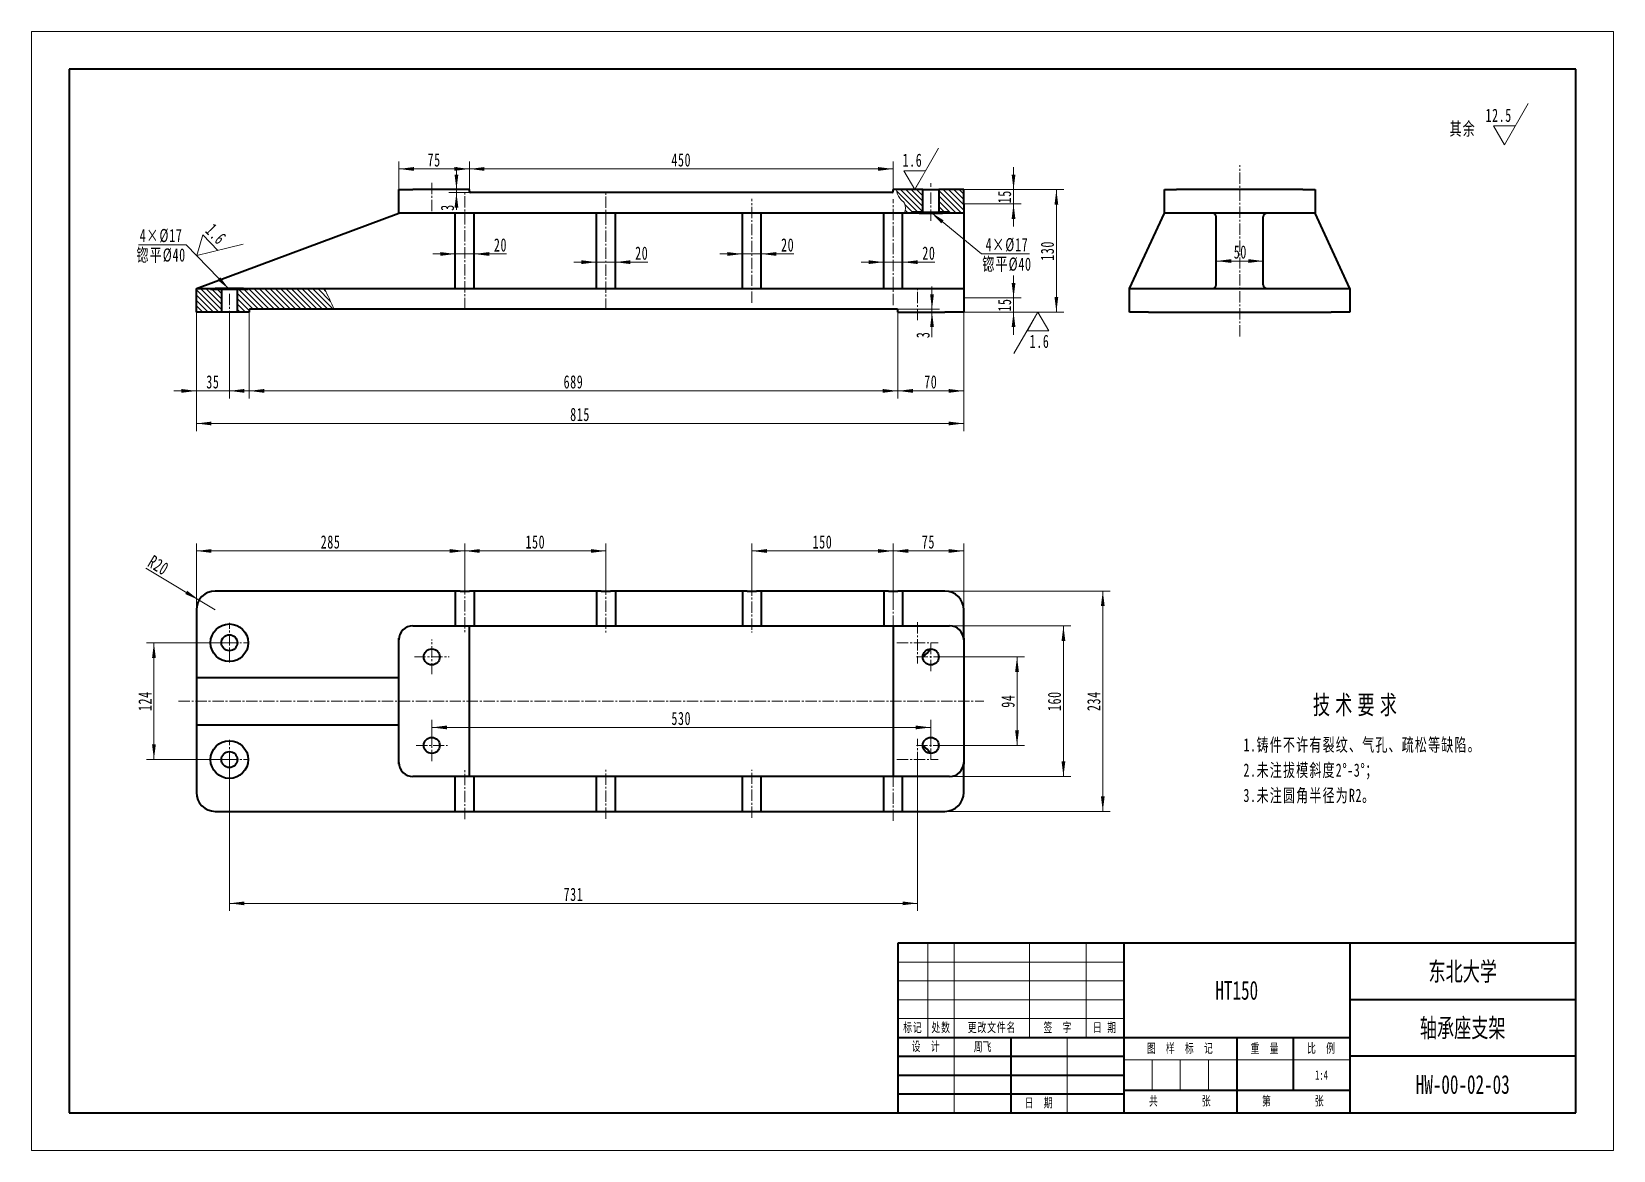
# Model space of a CAD drawing. Header units: millimetres. Extents: x -840 to 840, y -594 to 594.
import ezdxf
from ezdxf.enums import TextEntityAlignment as Align

# ---------------------------------------------------------------- set-up
doc = ezdxf.new("R2010")
doc.units = ezdxf.units.MM
doc.linetypes.add('点画线', pattern=[18, 12, -2, 2, -2])
doc.layers.get('0').update_dxf_attribs({"lineweight": 35})
for name, color, linetype, lineweight in [('中心线层', 1, '点画线', 18), ('剖面线层', 4, 'Continuous', 18), ('尺寸线层', 3, 'Continuous', 18), ('粗实线层', 7, 'Continuous', 35), ('细实线层', 7, 'Continuous', 18)]:
    doc.layers.add(name, color=color, linetype=linetype, lineweight=lineweight)
doc.styles.add('TitleStyle', font='', dxfattribs={"width": 0.667})
doc.styles.add('标准', font='', dxfattribs={"width": 0.667})
doc.styles.get('TitleStyle').set_extended_font_data('宋体')
doc.styles.get('标准').set_extended_font_data('宋体')
doc.dimstyles.new('标准', dxfattribs={"dimscale": 4, "dimtxt": 3.5, "dimasz": 4, "dimexe": 2, "dimexo": 0, "dimtad": 1, "dimdsep": 46, "dimtxsty": '标准', "dimblk": '_CAXARROW', "dimcen": 0, "dimdle": 6, "dimazin": 2, "dimtfac": 0.707107, "dimtdec": 3, "dimtmove": 2, "dimatfit": 3, "dimfxl": 1, "dimfrac": 2, "dimtolj": 1, "dimarcsym": 1})
pattern_1 = [(135, (0, 0), (-2.828427, -2.828427), [])]

# ---------------------------------------------------------------- blocks, each defined once
blk = doc.blocks.new('*X2')
at = {"layer": '粗实线层'}
for p, q in [((-200, 138.5), (-200, -138.5)), ((200, 138.5), (-200, 138.5)), ((200, -138.5), (200, 138.5)), ((-200, -138.5), (200, -138.5))]:
    blk.add_line(p, q, dxfattribs=at)
at = {"layer": '细实线层'}
for p, q in [((210, 148.5), (-210, 148.5)), ((-210, 148.5), (-210, -148.5)), ((210, -148.5), (210, 148.5)), ((-210, -148.5), (210, -148.5))]:
    blk.add_line(p, q, dxfattribs=at)
blk = doc.blocks.new('*X3')
at = {"layer": '尺寸线层', "linetype": 'Continuous'}
for points in [[(255.9, -37), (257.9, -53), (253.9, -53)], [(255.9, -197), (257.9, -181), (253.9, -181)]]:
    blk.add_hatch(color=0, dxfattribs=at).paths.add_polyline_path(points, flags=0)
at = {"layer": '尺寸线层', "color": 0, "linetype": 'Continuous'}
for p, q in [((135, -37), (263.9, -37)), ((255.9, -37), (255.9, -197)), ((135, -197), (263.9, -197))]:
    blk.add_line(p, q, dxfattribs=at)
at = {"layer": '尺寸线层', "color": 0, "insert": (246.4, -117), "char_height": 14, "width": 38.354, "attachment_point": 5, "rotation": 90, "line_spacing_factor": 1.15057, "style": '标准'}
blk.add_mtext('\\T1.1;160', dxfattribs=at)
blk = doc.blocks.new('_CAXARROW')
blk.add_hatch(color=0).paths.add_polyline_path([(0, 0), (-1, 0.125), (-1, -0.125)], flags=0)
blk = doc.blocks.new('*X4')
at = {"layer": '尺寸线层', "linetype": 'Continuous'}
for points in [[(206.6, -70), (208.6, -86), (204.6, -86)], [(206.6, -164), (208.6, -148), (204.6, -148)]]:
    blk.add_hatch(color=0, dxfattribs=at).paths.add_polyline_path(points, flags=0)
at = {"layer": '尺寸线层', "color": 0, "linetype": 'Continuous'}
for p, q in [((123.5, -70), (214.6, -70)), ((206.6, -70), (206.6, -164)), ((123.5, -164), (214.6, -164))]:
    blk.add_line(p, q, dxfattribs=at)
at = {"layer": '尺寸线层', "color": 0, "insert": (197.1, -117), "char_height": 14, "width": 28, "attachment_point": 5, "rotation": 90, "line_spacing_factor": 1.15057, "style": '标准'}
blk.add_mtext('\\T1.1;94', dxfattribs=at)
blk = doc.blocks.new('*X5')
at = {"layer": '尺寸线层', "linetype": 'Continuous'}
for points in [[(297.7, 0), (299.7, -16), (295.7, -16)], [(297.7, -234), (299.7, -218), (295.7, -218)]]:
    blk.add_hatch(color=0, dxfattribs=at).paths.add_polyline_path(points, flags=0)
at = {"layer": '尺寸线层', "color": 0, "linetype": 'Continuous'}
for p, q in [((130, 0), (305.7, 0)), ((297.7, 0), (297.7, -234)), ((130, -234), (305.7, -234))]:
    blk.add_line(p, q, dxfattribs=at)
at = {"layer": '尺寸线层', "color": 0, "insert": (288.2, -117), "char_height": 14, "width": 40.44, "attachment_point": 5, "rotation": 90, "line_spacing_factor": 1.15057, "style": '标准'}
blk.add_mtext('\\T1.1;234', dxfattribs=at)
blk = doc.blocks.new('*X6')
at = {"layer": '尺寸线层', "linetype": 'Continuous'}
blk.add_hatch(color=0, dxfattribs=at).paths.add_polyline_path([(-662.1, -9.7), (-674.8, 0.3), (-676.9, -3.2)], flags=0)
at = {"layer": '尺寸线层', "color": 0, "linetype": 'Continuous'}
blk.add_line((-718.8, 24.4), (-645, -20), dxfattribs=at)
at = {"layer": '尺寸线层', "color": 0, "linetype": 'Continuous', "insert": (-705.3, 27.3), "char_height": 14, "width": 40.545, "attachment_point": 5, "rotation": 328.9749, "line_spacing_factor": 1.15057, "style": '标准'}
blk.add_mtext('\\T1.1;R20', dxfattribs=at)
blk = doc.blocks.new('*X7')
at = {"layer": '尺寸线层', "linetype": 'Continuous'}
for points in [[(-710.1, -55), (-708.1, -71), (-712.1, -71)], [(-710.1, -179), (-708.1, -163), (-712.1, -163)]]:
    blk.add_hatch(color=0, dxfattribs=at).paths.add_polyline_path(points, flags=0)
at = {"layer": '尺寸线层', "color": 0, "linetype": 'Continuous'}
for p, q in [((-630, -55), (-718.1, -55)), ((-710.1, -55), (-710.1, -179)), ((-630, -179), (-718.1, -179))]:
    blk.add_line(p, q, dxfattribs=at)
at = {"layer": '尺寸线层', "color": 0, "insert": (-719.6, -117), "char_height": 14, "width": 38.771, "attachment_point": 5, "rotation": 90, "line_spacing_factor": 1.15057, "style": '标准'}
blk.add_mtext('\\T1.1;124', dxfattribs=at)
blk = doc.blocks.new('*X8')
at = {"layer": '尺寸线层', "linetype": 'Continuous'}
for points in [[(418.2, 350.4), (434.2, 352.4), (434.2, 348.4)], [(468.2, 350.4), (452.2, 352.4), (452.2, 348.4)]]:
    blk.add_hatch(color=0, dxfattribs=at).paths.add_polyline_path(points, flags=0)
at = {"layer": '尺寸线层', "color": 0, "linetype": 'Continuous'}
for p, q in [((418.2, 351.4), (418.2, 342.4)), ((418.2, 350.4), (468.2, 350.4)), ((468.2, 351.4), (468.2, 342.4))]:
    blk.add_line(p, q, dxfattribs=at)
at = {"layer": '尺寸线层', "color": 0, "insert": (443.8, 359.9), "char_height": 14, "width": 28, "attachment_point": 5, "line_spacing_factor": 1.15057, "style": '标准'}
blk.add_mtext('\\T1.1;50', dxfattribs=at)
blk = doc.blocks.new('*X9')
at = {"layer": '尺寸线层', "linetype": 'Continuous'}
for points in [[(-665, 177.9), (-649, 179.9), (-649, 175.9)], [(150, 177.9), (134, 179.9), (134, 175.9)]]:
    blk.add_hatch(color=0, dxfattribs=at).paths.add_polyline_path(points, flags=0)
at = {"layer": '尺寸线层', "color": 0, "linetype": 'Continuous'}
for p, q in [((-665, 296.2), (-665, 169.9)), ((150, 296.2), (150, 169.9)), ((-665, 177.9), (150, 177.9))]:
    blk.add_line(p, q, dxfattribs=at)
at = {"layer": '尺寸线层', "color": 0, "insert": (-257.5, 187.4), "char_height": 14, "width": 39.919, "attachment_point": 5, "line_spacing_factor": 1.15057, "style": '标准'}
blk.add_mtext('\\T1.1;815', dxfattribs=at)
blk = doc.blocks.new('*X10')
at = {"layer": '尺寸线层', "linetype": 'Continuous'}
for points in [[(-665, 212.5), (-681, 210.5), (-681, 214.5)], [(-630, 212.5), (-614, 210.5), (-614, 214.5)]]:
    blk.add_hatch(color=0, dxfattribs=at).paths.add_polyline_path(points, flags=0)
at = {"layer": '尺寸线层', "color": 0, "linetype": 'Continuous'}
for p, q in [((-665, 296.2), (-665, 204.5)), ((-630, 290.8), (-630, 204.5)), ((-606, 212.5), (-689, 212.5))]:
    blk.add_line(p, q, dxfattribs=at)
at = {"layer": '尺寸线层', "color": 0, "insert": (-647.5, 222), "char_height": 14, "width": 28, "attachment_point": 5, "line_spacing_factor": 1.15057, "style": '标准'}
blk.add_mtext('\\T1.1;35', dxfattribs=at)
blk = doc.blocks.new('*X11')
at = {"layer": '尺寸线层', "linetype": 'Continuous'}
for points in [[(-375, 448.2), (-359, 450.2), (-359, 446.2)], [(75, 448.2), (59, 450.2), (59, 446.2)]]:
    blk.add_hatch(color=0, dxfattribs=at).paths.add_polyline_path(points, flags=0)
at = {"layer": '尺寸线层', "color": 0, "linetype": 'Continuous'}
for p, q in [((-375, 426.2), (-375, 456.2)), ((75, 426.2), (75, 456.2)), ((-375, 448.2), (75, 448.2))]:
    blk.add_line(p, q, dxfattribs=at)
at = {"layer": '尺寸线层', "color": 0, "insert": (-150, 457.7), "char_height": 14, "width": 40.44, "attachment_point": 5, "line_spacing_factor": 1.15057, "style": '标准'}
blk.add_mtext('\\T1.1;450', dxfattribs=at)
blk = doc.blocks.new('*X12')
at = {"layer": '尺寸线层', "linetype": 'Continuous'}
for points in [[(-388.8, 426.2), (-386.8, 442.2), (-390.8, 442.2)], [(-388.8, 423.2), (-386.8, 407.2), (-390.8, 407.2)]]:
    blk.add_hatch(color=0, dxfattribs=at).paths.add_polyline_path(points, flags=0)
at = {"layer": '尺寸线层', "color": 0, "linetype": 'Continuous'}
for p, q in [((-388.8, 450.2), (-388.8, 404.7)), ((-375, 426.2), (-396.8, 426.2)), ((-370.3, 423.2), (-396.8, 423.2))]:
    blk.add_line(p, q, dxfattribs=at)
at = {"layer": '尺寸线层', "color": 0, "insert": (-398.3, 407.2), "char_height": 14, "width": 28, "attachment_point": 5, "rotation": 90, "line_spacing_factor": 1.15057, "style": '标准'}
blk.add_mtext('\\T1.1;3', dxfattribs=at)
blk = doc.blocks.new('*X13')
at = {"layer": '尺寸线层', "linetype": 'Continuous'}
for points in [[(116.3, 299.2), (118.3, 315.2), (114.3, 315.2)], [(116.3, 296.2), (118.3, 280.2), (114.3, 280.2)]]:
    blk.add_hatch(color=0, dxfattribs=at).paths.add_polyline_path(points, flags=0)
at = {"layer": '尺寸线层', "color": 0, "linetype": 'Continuous'}
for p, q in [((116.3, 323.2), (116.3, 269.5)), ((79, 299.2), (124.3, 299.2)), ((84.8, 296.2), (124.3, 296.2))]:
    blk.add_line(p, q, dxfattribs=at)
at = {"layer": '尺寸线层', "color": 0, "insert": (106.8, 272), "char_height": 14, "width": 28, "attachment_point": 5, "rotation": 90, "line_spacing_factor": 1.15057, "style": '标准'}
blk.add_mtext('\\T1.1;3', dxfattribs=at)
blk = doc.blocks.new('*X14')
at = {"layer": '尺寸线层', "linetype": 'Continuous'}
for points in [[(202.9, 311.2), (200.9, 327.2), (204.9, 327.2)], [(202.9, 296.2), (200.9, 280.2), (204.9, 280.2)]]:
    blk.add_hatch(color=0, dxfattribs=at).paths.add_polyline_path(points, flags=0)
at = {"layer": '尺寸线层', "color": 0, "linetype": 'Continuous'}
for p, q in [((202.9, 272.2), (202.9, 335.2)), ((150, 311.2), (210.9, 311.2)), ((150, 296.2), (210.9, 296.2))]:
    blk.add_line(p, q, dxfattribs=at)
at = {"layer": '尺寸线层', "color": 0, "insert": (193.4, 303.7), "char_height": 14, "width": 28, "attachment_point": 5, "rotation": 90, "line_spacing_factor": 1.15057, "style": '标准'}
blk.add_mtext('\\T1.1;15', dxfattribs=at)
blk = doc.blocks.new('*X15')
at = {"layer": '尺寸线层', "linetype": 'Continuous'}
for points in [[(202.9, 426.2), (200.9, 442.2), (204.9, 442.2)], [(202.9, 411.2), (200.9, 395.2), (204.9, 395.2)]]:
    blk.add_hatch(color=0, dxfattribs=at).paths.add_polyline_path(points, flags=0)
at = {"layer": '尺寸线层', "color": 0, "linetype": 'Continuous'}
for p, q in [((202.9, 387.2), (202.9, 450.2)), ((150, 426.2), (210.9, 426.2)), ((150, 411.2), (210.9, 411.2))]:
    blk.add_line(p, q, dxfattribs=at)
at = {"layer": '尺寸线层', "color": 0, "insert": (193.4, 418.7), "char_height": 14, "width": 28, "attachment_point": 5, "rotation": 90, "line_spacing_factor": 1.15057, "style": '标准'}
blk.add_mtext('\\T1.1;15', dxfattribs=at)
blk = doc.blocks.new('*X16')
at = {"layer": '尺寸线层', "linetype": 'Continuous'}
for points in [[(248.4, 426.2), (250.4, 410.2), (246.4, 410.2)], [(248.4, 296.2), (250.4, 312.2), (246.4, 312.2)]]:
    blk.add_hatch(color=0, dxfattribs=at).paths.add_polyline_path(points, flags=0)
at = {"layer": '尺寸线层', "color": 0, "linetype": 'Continuous'}
for p, q in [((150, 426.2), (256.4, 426.2)), ((248.4, 426.2), (248.4, 296.2)), ((150, 296.2), (256.4, 296.2))]:
    blk.add_line(p, q, dxfattribs=at)
at = {"layer": '尺寸线层', "color": 0, "insert": (238.9, 361.2), "char_height": 14, "width": 38.354, "attachment_point": 5, "rotation": 90, "line_spacing_factor": 1.15057, "style": '标准'}
blk.add_mtext('\\T1.1;130', dxfattribs=at)
blk = doc.blocks.new('*X17')
at = {"layer": '尺寸线层', "color": 0, "linetype": 'Continuous'}
for p, q in [((0, 0), (25.4, 44)), ((0, 0), (-11.5, 20)), ((-11.5, 20), (11.5, 20))]:
    blk.add_line(p, q, dxfattribs=at)
at = {"layer": '尺寸线层', "color": 0, "insert": (8.1, 31.2), "char_height": 14, "width": 31.035, "attachment_point": 6, "line_spacing_factor": 1.15057, "style": '标准'}
blk.add_mtext('\\T1.1;1.6', dxfattribs=at)
blk = doc.blocks.new('*X18')
at = {"layer": '尺寸线层', "color": 0, "linetype": 'Continuous', "lineweight": -2}
blk.add_line((-78.7, 0), (3.5, 0), dxfattribs=at)
at = {"layer": '尺寸线层', "color": 0, "linetype": 'Continuous'}
for p, q in [((0, 0), (-25.4, -44)), ((0, 0), (11.5, -20)), ((11.5, -20), (-11.5, -20))]:
    blk.add_line(p, q, dxfattribs=at)
at = {"layer": '尺寸线层', "color": 0, "insert": (-8.7, -31.2), "char_height": 14, "width": 31.035, "attachment_point": 4, "line_spacing_factor": 1.15057, "style": '标准'}
blk.add_mtext('\\T1.1;1.6', dxfattribs=at)
blk = doc.blocks.new('*X19')
at = {"layer": '尺寸线层', "linetype": 'Continuous'}
blk.add_hatch(color=0, dxfattribs=at).paths.add_polyline_path([(-630, 320.2), (-642.6, 330.3), (-639.7, 333.1)], flags=0)
at = {"layer": '尺寸线层', "color": 0}
blk.add_line((-678.7, 367.6), (-726.6, 367.6), dxfattribs=at)
at = {"layer": '尺寸线层', "color": 0, "linetype": 'Continuous'}
for p, q in [((-675.8, 367.6), (-678.7, 367.6)), ((-630, 320.2), (-675.8, 367.6))]:
    blk.add_line(p, q, dxfattribs=at)
at = {"layer": '尺寸线层', "color": 0, "char_height": 14, "attachment_point": 5, "line_spacing_factor": 1.15057, "style": '标准'}
for s, insert, width in [('\\T1.1;4×%%C17', (-702.5, 377.2), 82.967), ('\\T1.1;锪平%%C40', (-702.5, 356.1), 96.427)]:
    blk.add_mtext(s, dxfattribs=dict(at, insert=insert, width=width))
blk = doc.blocks.new('*X20')
at = {"layer": '尺寸线层', "linetype": 'Continuous'}
blk.add_hatch(color=0, dxfattribs=at).paths.add_polyline_path([(115, 402.2), (128.6, 393.6), (126.1, 390.5)], flags=0)
at = {"layer": '尺寸线层', "color": 0, "linetype": 'Continuous'}
blk.add_line((115, 402.2), (168.8, 357.9), dxfattribs=at)
at = {"layer": '尺寸线层', "color": 0}
blk.add_line((168.8, 357.9), (220, 357.9), dxfattribs=at)
at = {"layer": '尺寸线层', "color": 0, "char_height": 14, "attachment_point": 5, "line_spacing_factor": 1.15057, "style": '标准'}
for s, insert, width in [('\\T1.1;4×%%C17', (195.9, 367.5), 82.967), ('\\T1.1;锪平%%C40', (195.9, 346.4), 96.427)]:
    blk.add_mtext(s, dxfattribs=dict(at, insert=insert, width=width))
blk = doc.blocks.new('*X21')
at = {"layer": '尺寸线层', "linetype": 'Continuous'}
for points in [[(-415, -144.9), (-399, -142.9), (-399, -146.9)], [(115, -144.9), (99, -142.9), (99, -146.9)]]:
    blk.add_hatch(color=0, dxfattribs=at).paths.add_polyline_path(points, flags=0)
at = {"layer": '尺寸线层', "color": 0, "linetype": 'Continuous'}
for p, q in [((-415, -164), (-415, -136.9)), ((-415, -144.9), (115, -144.9)), ((115, -164), (115, -136.9))]:
    blk.add_line(p, q, dxfattribs=at)
at = {"layer": '尺寸线层', "color": 0, "insert": (-150, -135.4), "char_height": 14, "width": 39.814, "attachment_point": 5, "line_spacing_factor": 1.15057, "style": '标准'}
blk.add_mtext('\\T1.1;530', dxfattribs=at)
blk = doc.blocks.new('*X22')
at = {"layer": '尺寸线层', "linetype": 'Continuous'}
for points in [[(-630, -331.7), (-614, -333.7), (-614, -329.7)], [(101, -331.7), (85, -333.7), (85, -329.7)]]:
    blk.add_hatch(color=0, dxfattribs=at).paths.add_polyline_path(points, flags=0)
at = {"layer": '尺寸线层', "color": 0, "linetype": 'Continuous'}
for p, q in [((-630, -179), (-630, -339.7)), ((101, -179), (101, -339.7)), ((101, -331.7), (-630, -331.7))]:
    blk.add_line(p, q, dxfattribs=at)
at = {"layer": '尺寸线层', "color": 0, "insert": (-264.5, -322.2), "char_height": 14, "width": 38.354, "attachment_point": 5, "line_spacing_factor": 1.15057, "style": '标准'}
blk.add_mtext('\\T1.1;731', dxfattribs=at)
blk = doc.blocks.new('*X23')
at = {"layer": '尺寸线层', "linetype": 'Continuous'}
for points in [[(-390, 357.9), (-406, 359.9), (-406, 355.9)], [(-370, 357.9), (-354, 359.9), (-354, 355.9)]]:
    blk.add_hatch(color=0, dxfattribs=at).paths.add_polyline_path(points, flags=0)
at = {"layer": '尺寸线层', "color": 0, "linetype": 'Continuous'}
for p, q in [((-414, 357.9), (-335.6, 357.9)), ((-390, 357.2), (-390, 365.9)), ((-370, 357.2), (-370, 365.9))]:
    blk.add_line(p, q, dxfattribs=at)
at = {"layer": '尺寸线层', "color": 0, "insert": (-342, 367.4), "char_height": 14, "width": 28, "attachment_point": 5, "line_spacing_factor": 1.15057, "style": '标准'}
blk.add_mtext('\\T1.1;20', dxfattribs=at)
blk = doc.blocks.new('*X24')
at = {"layer": '尺寸线层', "linetype": 'Continuous'}
for points in [[(-240, 349.2), (-256, 351.2), (-256, 347.2)], [(-220, 349.2), (-204, 351.2), (-204, 347.2)]]:
    blk.add_hatch(color=0, dxfattribs=at).paths.add_polyline_path(points, flags=0)
at = {"layer": '尺寸线层', "color": 0, "linetype": 'Continuous'}
for p, q in [((-220, 353.9), (-220, 341.2)), ((-264, 349.2), (-185.6, 349.2)), ((-240, 351.4), (-240, 341.2))]:
    blk.add_line(p, q, dxfattribs=at)
at = {"layer": '尺寸线层', "color": 0, "insert": (-192, 358.7), "char_height": 14, "width": 28, "attachment_point": 5, "line_spacing_factor": 1.15057, "style": '标准'}
blk.add_mtext('\\T1.1;20', dxfattribs=at)
blk = doc.blocks.new('*X25')
at = {"layer": '尺寸线层', "linetype": 'Continuous'}
for points in [[(-85, 357.9), (-101, 359.9), (-101, 355.9)], [(-65, 357.9), (-49, 359.9), (-49, 355.9)]]:
    blk.add_hatch(color=0, dxfattribs=at).paths.add_polyline_path(points, flags=0)
at = {"layer": '尺寸线层', "color": 0, "linetype": 'Continuous'}
for p, q in [((-109, 357.9), (-30.6, 357.9)), ((-85, 354.4), (-85, 365.9)), ((-65, 357), (-65, 365.9))]:
    blk.add_line(p, q, dxfattribs=at)
at = {"layer": '尺寸线层', "color": 0, "insert": (-37, 367.4), "char_height": 14, "width": 28, "attachment_point": 5, "line_spacing_factor": 1.15057, "style": '标准'}
blk.add_mtext('\\T1.1;20', dxfattribs=at)
blk = doc.blocks.new('*X26')
at = {"layer": '尺寸线层', "linetype": 'Continuous'}
for points in [[(65, 349.2), (49, 351.2), (49, 347.2)], [(85, 349.2), (101, 351.2), (101, 347.2)]]:
    blk.add_hatch(color=0, dxfattribs=at).paths.add_polyline_path(points, flags=0)
at = {"layer": '尺寸线层', "color": 0, "linetype": 'Continuous'}
for p, q in [((65, 346.3), (65, 357.2)), ((85, 346.3), (85, 357.2)), ((41, 349.2), (119.4, 349.2))]:
    blk.add_line(p, q, dxfattribs=at)
at = {"layer": '尺寸线层', "color": 0, "insert": (113, 358.7), "char_height": 14, "width": 28, "attachment_point": 5, "line_spacing_factor": 1.15057, "style": '标准'}
blk.add_mtext('\\T1.1;20', dxfattribs=at)
blk = doc.blocks.new('*X27')
at = {"layer": '尺寸线层', "color": 0, "linetype": 'Continuous'}
for p, q in [((0, 0), (6.4, 22.2)), ((6.4, 22.2), (22.4, 5.6)), ((0, 0), (49.3, 12.3))]:
    blk.add_line(p, q, dxfattribs=at)
at = {"layer": '尺寸线层', "color": 0, "insert": (27.8, 15.4), "char_height": 14, "width": 52.64, "attachment_point": 6, "rotation": 314.0251, "line_spacing_factor": 1.15057, "style": '标准'}
blk.add_mtext('\\T1.1;1.6', dxfattribs=at)
blk = doc.blocks.new('*X28')
at = {"layer": '尺寸线层', "color": 0, "linetype": 'Continuous'}
for p, q in [((0, 0), (25.4, 44)), ((0, 0), (-11.5, 20)), ((-11.5, 20), (11.5, 20))]:
    blk.add_line(p, q, dxfattribs=at)
at = {"layer": '尺寸线层', "color": 0, "insert": (7.9, 31.2), "char_height": 14, "width": 41.818, "attachment_point": 6, "line_spacing_factor": 1.15057, "style": '标准'}
blk.add_mtext('\\T1.1;12.5', dxfattribs=at)
blk = doc.blocks.new('*X29')
at = {"layer": '尺寸线层', "color": 0, "lineweight": -2, "line_spacing_factor": 1.15057}
for s, insert, char_height, width, attachment_point, style in [('\\T1.3;技术要求', (121.1, 0), 20, 567.946, 2, 'TitleStyle'), ('\\T1.1;1.铸件不许有裂纹、气孔、疏松等缺陷。\\P2.未注拔模斜度2%%D-3%%D；\\P3.未注圆角半径为R2。\\P', (0, -45.5), 14, 283.973, 1, '标准')]:
    blk.add_mtext(s, dxfattribs=dict(at, insert=insert, char_height=char_height, width=width, attachment_point=attachment_point, style=style))
blk = doc.blocks.new('*X30')
at = {"layer": '粗实线层'}
for p, q in [((-180, 45), (-180, 0)), ((0, 45), (-180, 45)), ((-120, 45), (-120, 0)), ((-60, 45), (-60, 0)), ((0, 0), (0, 45)), ((0, 30), (-60, 30)), ((-180, 20), (-60, 20)), ((-150, 20), (-150, 0)), ((-90, 20), (-90, 0)), ((-75, 20), (-75, 6)), ((-180, 15), (-120, 15)), ((0, 15), (-60, 15)), ((-180, 10), (-120, 10)), ((-180, 5), (-120, 5)), ((-120, 6), (-60, 6)), ((-180, 0), (0, 0))]:
    blk.add_line(p, q, dxfattribs=at)
at = {"layer": '细实线层'}
for p, q in [((-172, 45), (-172, 20)), ((-165, 45), (-165, 0)), ((-145, 45), (-145, 20)), ((-130, 45), (-130, 20)), ((-180, 40), (-120, 40)), ((-180, 35), (-120, 35)), ((-180, 30), (-120, 30)), ((-180, 25), (-120, 25)), ((-135, 20), (-135, 0)), ((-120, 14), (-60, 14)), ((-112.5, 14), (-112.5, 6)), ((-105, 14), (-105, 6)), ((-97.5, 14), (-97.5, 6))]:
    blk.add_line(p, q, dxfattribs=at)
at = {"layer": '尺寸线层', "char_height": 2.5, "attachment_point": 5, "line_spacing_factor": 0.99982, "style": '标准'}
for s, insert, width in [('\\T1.1;标记', (-176, 22.5), 14), ('\\T1.1;处数', (-168.5, 22.5), 12), ('\\T1.1;更改文件名', (-155, 22.5), 38), ('\\T1.1;签  字', (-137.5, 22.5), 28), ('\\T1.1;日 期', (-125, 22.5), 18), ('\\T1.1;设  计', (-172.5, 17.5), 28), ('\\T1.1;图  样  标  记', (-105, 17), 58), ('\\T1.1;重  量', (-82.5, 17), 28), ('\\T1.1;比  例', (-67.5, 17), 28), ('\\T1.1;日  期', (-142.5, 2.5), 28), ('\\T1.1;共', (-112, 3), 8), ('\\T1.1;张', (-98, 3), 8), ('\\T1.1;第', (-82, 3), 8), ('\\T1.1;张', (-68, 3), 8)]:
    blk.add_mtext(s, dxfattribs=dict(at, insert=insert, width=width))
at = {"layer": '尺寸线层', "style": '标准'}
for tag, height, width, p in [('标记D', 2.61, 0.667, (-176, 42.5)), ('处数D', 2.61, 0.617214, (-168.5, 42.5)), ('更改文件名D', 2.61, 0.667, (-155, 42.5)), ('更改签字D', 2.61, 0.667, (-137.5, 42.5)), ('更改日期D', 2.61, 0.509786, (-125, 42.5)), ('标记C', 2.61, 0.667, (-176, 37.5)), ('处数C', 2.61, 0.617214, (-168.5, 37.5)), ('更改文件名C', 2.61, 0.667, (-155, 37.5)), ('更改签字C', 2.61, 0.667, (-137.5, 37.5)), ('更改日期C', 2.61, 0.509786, (-125, 37.5)), ('单位名称', 5.22, 0.667, (-30, 37.5)), ('标记B', 2.61, 0.667, (-176, 32.5)), ('处数B', 2.61, 0.617214, (-168.5, 32.5)), ('更改文件名B', 2.61, 0.667, (-155, 32.5)), ('更改签字B', 2.61, 0.667, (-137.5, 32.5)), ('更改日期B', 2.61, 0.509786, (-125, 32.5)), ('材料名称', 5.22, 0.667, (-90, 32.5)), ('标记A', 2.61, 0.667, (-176, 27.5)), ('处数A', 2.61, 0.617214, (-168.5, 27.5)), ('更改文件名A', 2.61, 0.667, (-155, 27.5)), ('更改签字A', 2.61, 0.667, (-137.5, 27.5)), ('更改日期A', 2.61, 0.509786, (-125, 27.5)), ('图纸名称', 5.22, 0.667, (-30, 22.5)), ('设计', 2.61, 0.667, (-157.5, 17.5)), ('图样标记S', 2.61, 0.368179, (-116.25, 10)), ('图样标记A', 2.61, 0.368179, (-108.75, 10)), ('图样标记B', 2.61, 0.368179, (-101.25, 10)), ('图样标记C', 2.61, 0.368179, (-93.75, 10)), ('重量', 2.61, 0.667, (-82.5, 10)), ('图纸比例', 2.61, 0.667, (-67.5, 10)), ('图纸编号', 5.22, 0.667, (-30, 7.5)), ('页数', 2.61, 0.667, (-105, 3)), ('页码', 2.61, 0.667, (-75, 3)), ('设计日期', 2.61, 0.667, (-127.5, 2.5))]:
    blk.add_attdef(tag, text='', height=height, dxfattribs=dict(at, width=width)).set_placement(p, align=Align.MIDDLE_CENTER)
blk = doc.blocks.new('*X31')
at = {"layer": '尺寸线层', "linetype": 'Continuous'}
for points in [[(-609, 212.5), (-593, 214.5), (-593, 210.5)], [(80, 212.5), (64, 214.5), (64, 210.5)]]:
    blk.add_hatch(color=0, dxfattribs=at).paths.add_polyline_path(points, flags=0)
at = {"layer": '尺寸线层', "color": 0, "linetype": 'Continuous'}
for p, q in [((-609, 296.2), (-609, 204.5)), ((80, 296.2), (80, 204.5)), ((-609, 212.5), (80, 212.5))]:
    blk.add_line(p, q, dxfattribs=at)
at = {"layer": '尺寸线层', "color": 0, "insert": (-264.5, 222), "char_height": 14, "width": 40.023, "attachment_point": 5, "line_spacing_factor": 1.15057, "style": '标准'}
blk.add_mtext('\\T1.1;689', dxfattribs=at)
blk = doc.blocks.new('*X32')
at = {"layer": '尺寸线层', "linetype": 'Continuous'}
for points in [[(80, 212.5), (96, 214.5), (96, 210.5)], [(150, 212.5), (134, 214.5), (134, 210.5)]]:
    blk.add_hatch(color=0, dxfattribs=at).paths.add_polyline_path(points, flags=0)
at = {"layer": '尺寸线层', "color": 0, "linetype": 'Continuous'}
for p, q in [((80, 296.2), (80, 204.5)), ((150, 296.2), (150, 204.5)), ((80, 212.5), (150, 212.5))]:
    blk.add_line(p, q, dxfattribs=at)
at = {"layer": '尺寸线层', "color": 0, "insert": (115, 222), "char_height": 14, "width": 28, "attachment_point": 5, "line_spacing_factor": 1.15057, "style": '标准'}
blk.add_mtext('\\T1.1;70', dxfattribs=at)
blk = doc.blocks.new('*X33')
at = {"layer": '尺寸线层', "linetype": 'Continuous'}
for points in [[(-665, 42.5), (-649, 44.5), (-649, 40.5)], [(-380, 42.5), (-396, 44.5), (-396, 40.5)]]:
    blk.add_hatch(color=0, dxfattribs=at).paths.add_polyline_path(points, flags=0)
at = {"layer": '尺寸线层', "color": 0, "linetype": 'Continuous'}
for p, q in [((-665, -20), (-665, 50.5)), ((-380, 8.3), (-380, 50.5)), ((-665, 42.5), (-380, 42.5))]:
    blk.add_line(p, q, dxfattribs=at)
at = {"layer": '尺寸线层', "color": 0, "insert": (-522.5, 52), "char_height": 14, "width": 39.71, "attachment_point": 5, "line_spacing_factor": 1.15057, "style": '标准'}
blk.add_mtext('\\T1.1;285', dxfattribs=at)
blk = doc.blocks.new('*X34')
at = {"layer": '尺寸线层', "linetype": 'Continuous'}
for points in [[(-380, 42.5), (-364, 44.5), (-364, 40.5)], [(-230, 42.5), (-246, 44.5), (-246, 40.5)]]:
    blk.add_hatch(color=0, dxfattribs=at).paths.add_polyline_path(points, flags=0)
at = {"layer": '尺寸线层', "color": 0, "linetype": 'Continuous'}
for p, q in [((-380, 0), (-380, 50.5)), ((-230, 0), (-230, 50.5)), ((-380, 42.5), (-230, 42.5))]:
    blk.add_line(p, q, dxfattribs=at)
at = {"layer": '尺寸线层', "color": 0, "insert": (-305, 52), "char_height": 14, "width": 38.354, "attachment_point": 5, "line_spacing_factor": 1.15057, "style": '标准'}
blk.add_mtext('\\T1.1;150', dxfattribs=at)
blk = doc.blocks.new('*X35')
at = {"layer": '尺寸线层', "linetype": 'Continuous'}
for points in [[(75, 42.5), (91, 40.5), (91, 44.5)], [(150, 42.5), (134, 40.5), (134, 44.5)]]:
    blk.add_hatch(color=0, dxfattribs=at).paths.add_polyline_path(points, flags=0)
at = {"layer": '尺寸线层', "color": 0, "linetype": 'Continuous'}
for p, q in [((75, -20), (75, 50.5)), ((150, -20), (150, 50.5)), ((150, 42.5), (75, 42.5))]:
    blk.add_line(p, q, dxfattribs=at)
at = {"layer": '尺寸线层', "color": 0, "insert": (112.5, 52), "char_height": 14, "width": 28, "attachment_point": 5, "line_spacing_factor": 1.15057, "style": '标准'}
blk.add_mtext('\\T1.1;75', dxfattribs=at)
blk = doc.blocks.new('*X36')
at = {"layer": '尺寸线层', "linetype": 'Continuous'}
for points in [[(-75, 42.5), (-59, 44.5), (-59, 40.5)], [(75, 42.5), (59, 44.5), (59, 40.5)]]:
    blk.add_hatch(color=0, dxfattribs=at).paths.add_polyline_path(points, flags=0)
at = {"layer": '尺寸线层', "color": 0, "linetype": 'Continuous'}
for p, q in [((-75, 0), (-75, 50.5)), ((75, 0), (75, 50.5)), ((-75, 42.5), (75, 42.5))]:
    blk.add_line(p, q, dxfattribs=at)
at = {"layer": '尺寸线层', "color": 0, "insert": (0, 52), "char_height": 14, "width": 38.354, "attachment_point": 5, "line_spacing_factor": 1.15057, "style": '标准'}
blk.add_mtext('\\T1.1;150', dxfattribs=at)
blk = doc.blocks.new('*X37')
at = {"layer": '尺寸线层', "linetype": 'Continuous'}
for points in [[(-450, 448.2), (-434, 450.2), (-434, 446.2)], [(-375, 448.2), (-391, 450.2), (-391, 446.2)]]:
    blk.add_hatch(color=0, dxfattribs=at).paths.add_polyline_path(points, flags=0)
at = {"layer": '尺寸线层', "color": 0, "linetype": 'Continuous'}
for p, q in [((-450, 426.2), (-450, 456.2)), ((-375, 426.2), (-375, 456.2)), ((-450, 448.2), (-375, 448.2))]:
    blk.add_line(p, q, dxfattribs=at)
at = {"layer": '尺寸线层', "color": 0, "insert": (-412.5, 457.7), "char_height": 14, "width": 28, "attachment_point": 5, "line_spacing_factor": 1.15057, "style": '标准'}
blk.add_mtext('\\T1.1;75', dxfattribs=at)

msp = doc.modelspace()

# ---------------------------------------------------------------- hatches: boundary and pattern name
at = {"layer": '剖面线层'}
h = msp.add_hatch(dxfattribs=at)
h.set_pattern_fill('无图案', color=256, scale=4, angle=135, style=0, pattern_type=0)
h.set_pattern_definition(pattern_1)
h.paths.add_polyline_path([(-665, 296.225), (-665, 305.405), (-665, 321.225), (-650, 321.225), (-650, 320.225), (-638.5, 320.225), (-638.5, 296.225)], flags=0)
edge = h.paths.add_edge_path(flags=0)
edge.add_line((-621.5, 296.225), (-621.5, 308.459))
edge.add_line((-621.5, 308.459), (-621.5, 320.225))
edge.add_line((-621.5, 320.225), (-610, 320.225))
edge.add_line((-610, 320.225), (-610, 321.225))
edge.add_line((-610, 321.225), (-528.868, 321.225))
edge.add_spline(control_points=[(-528.868, 321.225), (-525.457, 313.891), (-522.047, 306.558), (-518.636, 299.225)], knot_values=[0, 0, 0, 0, 24.26280935, 24.26280935, 24.26280935, 24.26280935], weights=[1, 1, 1, 1], degree=3, periodic=0)
edge.add_line((-518.636, 299.225), (-608, 299.225))
edge.add_arc((-608, 298.225), 1, 90, 180)
edge.add_line((-609, 298.225), (-609, 296.225))
edge.add_line((-609, 296.225), (-621.5, 296.225))

# ---------------------------------------------------------------- linework, layer by layer
at = {"layer": '中心线层'}
for p, q in [((443.163, 270.305), (443.163, 452.144)), ((-415, 403.526), (-415, 435.137)), ((-380, 299.159), (-380, 423.291)), ((-230, 298.784), (-230, 423.665)), ((115, 393.246), (115, 433.011)), ((-75, 305.895), (-75, 416.555)), ((75, 303.686), (75, 416.132)), ((101, 287.634), (101, 319.747)), ((-630, 315.673), (-630, 290.777)), ((-380, 8.261), (-380, -45.261)), ((-230, 7.834), (-230, -44.834)), ((-75, 6.935), (-75, -43.935)), ((75, 9.959), (75, -46.959)), ((101, -33.094), (101, -76.906)), ((-630, -76.034), (-630, -33.966)), ((-651.034, -55), (-608.966, -55)), ((-415, -88.49), (-415, -51.51)), ((79.094, -55), (122.906, -55)), ((115, -85.09), (115, -54.91)), ((-433.49, -70), (-396.51, -70)), ((99.91, -70), (130.09, -70)), ((-683.981, -117), (171.343, -117)), ((-415, -180.683), (-415, -147.317)), ((115, -179.319), (115, -148.681)), ((-630, -199.863), (-630, -158.137)), ((-431.683, -164), (-398.317, -164)), ((99.681, -164), (130.319, -164)), ((101, -200.906), (101, -157.094)), ((-650.863, -179), (-609.137, -179)), ((79.094, -179), (122.906, -179)), ((-380, -242.261), (-380, -188.739)), ((-230, -241.834), (-230, -189.166)), ((-75, -240.935), (-75, -190.065)), ((75, -243.959), (75, -187.041))]:
    msp.add_line(p, q, dxfattribs=at)
at = {"layer": '粗实线层', "color": 7, "linetype": 'Continuous'}
for p, q in [((-450, 401.225), (-450, 426.225)), ((-450, 426.225), (-435, 426.225)), ((-375, 426.225), (-435, 426.225)), ((29.675, 423.225), (-374, 423.225)), ((74, 423.225), (29.675, 423.225)), ((106.5, 426.225), (75, 426.225)), ((106.5, 402.225), (106.5, 426.225)), ((106.5, 426.225), (123.5, 426.225)), ((123.5, 426.225), (123.5, 402.225)), ((150, 426.225), (123.5, 426.225)), ((150, 411.225), (150, 426.225)), ((363.163, 401.225), (363.163, 426.225)), ((363.163, 426.225), (376.163, 426.225)), ((510.163, 426.225), (376.163, 426.225)), ((510.163, 426.225), (523.163, 426.225)), ((523.163, 426.225), (523.163, 401.225)), ((150, 411.225), (150, 311.225)), ((-665, 321.225), (-450, 401.225)), ((150, 401.225), (-450, 401.225)), ((106.5, 402.225), (95, 402.225)), ((102.5, 401.225), (127.5, 401.225)), ((106.5, 402.225), (123.5, 402.225)), ((135, 402.225), (123.5, 402.225)), ((326.163, 321.225), (363.163, 401.225)), ((523.163, 401.225), (363.163, 401.225)), ((418.163, 325.225), (418.163, 397.225)), ((468.163, 325.225), (468.163, 397.225)), ((560.163, 321.225), (523.163, 401.225)), ((-665, 321.225), (150, 321.225)), ((-665, 296.225), (-665, 321.225)), ((-650, 321.225), (-650, 320.225)), ((-610, 320.225), (-650, 320.225)), ((-615, 321.225), (-645, 321.225)), ((-638.5, 320.225), (-638.5, 296.225)), ((-621.5, 296.225), (-621.5, 320.225)), ((-610, 320.225), (-610, 321.225)), ((-528.868, 321.225), (-385, 321.225)), ((326.163, 321.225), (560.163, 321.225)), ((326.163, 296.225), (326.163, 321.225)), ((560.163, 321.225), (560.163, 296.225)), ((150, 311.225), (150, 296.225)), ((-638.5, 296.225), (-665, 296.225)), ((-621.5, 296.225), (-638.5, 296.225)), ((-609, 296.225), (-621.5, 296.225)), ((80, 296.225), (130, 296.225)), ((150, 296.225), (130, 296.225)), ((346.163, 296.225), (326.163, 296.225)), ((346.163, 296.225), (540.163, 296.225)), ((560.163, 296.225), (540.163, 296.225)), ((70, 0), (-70, 0)), ((70, 0), (80, 0)), ((130, 0), (80, 0)), ((-385, 0), (-645, 0)), ((-385, 0), (-375, 0)), ((-235, 0), (-375, 0)), ((-235, 0), (-225, 0)), ((-80, 0), (-225, 0)), ((-80, 0), (-70, 0)), ((-665, -20), (-665, -107)), ((150, -50), (150, -20)), ((-450, -184), (-450, -50)), ((-435, -37), (135, -37)), ((150, -50), (150, -184)), ((-665, -92), (-450, -92)), ((-665, -107), (-665, -127)), ((-665, -127), (-665, -214)), ((-665, -142), (-450, -142)), ((150, -214), (150, -184)), ((135, -197), (-435, -197)), ((-645, -234), (-385, -234)), ((-385, -234), (-375, -234)), ((-375, -234), (-235, -234)), ((-235, -234), (-225, -234)), ((-225, -234), (-80, -234)), ((-80, -234), (-70, -234)), ((-70, -234), (70, -234)), ((70, -234), (80, -234)), ((80, -234), (130, -234))]:
    msp.add_line(p, q, dxfattribs=at)
at = {"layer": '粗实线层'}
for p, q in [((-375, 424.225), (-375, 426.225)), ((75, 424.225), (75, 426.225)), ((-390, 321.225), (-390, 401.225)), ((-370, 321.225), (-370, 401.225)), ((-240, 321.225), (-240, 401.225)), ((-220, 321.225), (-220, 401.225)), ((-85, 321.225), (-85, 401.225)), ((-65, 321.225), (-65, 401.225)), ((65, 321.225), (65, 401.225)), ((85, 321.225), (85, 401.225)), ((95, 402.225), (95, 401.225)), ((135, 402.225), (135, 401.225)), ((-609, 298.225), (-609, 296.225)), ((79, 299.225), (-608, 299.225)), ((80, 296.225), (80, 298.225)), ((65, 0), (65, -37)), ((85, 0), (85, -37)), ((-390, 0), (-390, -37)), ((-370, 0), (-370, -37)), ((-240, 0), (-240, -37)), ((-220, 0), (-220, -37)), ((-85, 0), (-85, -37)), ((-65, 0), (-65, -37)), ((-375, -197), (-375, -37)), ((75, -37), (75, -197)), ((-390, -234), (-390, -197)), ((-370, -234), (-370, -197)), ((-240, -234), (-240, -197)), ((-220, -234), (-220, -197)), ((-85, -234), (-85, -197)), ((-65, -234), (-65, -197)), ((65, -234), (65, -197)), ((85, -234), (85, -197))]:
    msp.add_line(p, q, dxfattribs=at)
for centre in [(-630, -55), (-630, -179)]:
    msp.add_circle(centre, 20, dxfattribs=at)
at = {"layer": '粗实线层', "color": 7, "linetype": 'Continuous'}
for centre in [(-630, -55), (-415, -70), (115, -70), (-415, -164), (115, -164), (-630, -179)]:
    msp.add_circle(centre, 8.5, dxfattribs=at)
at = {"layer": '粗实线层'}
for centre, radius, start, end in [((-374, 424.225), 1, 180, 270), ((74, 424.225), 1, 270, 0), ((414.163, 397.225), 4, 0, 90), ((472.163, 397.225), 4, 90, 180), ((414.163, 325.225), 4, 270, 0), ((472.163, 325.225), 4, 180, 270), ((-608, 298.225), 1, 90, 180), ((79, 298.225), 1, 0, 90)]:
    msp.add_arc(centre, radius, start, end, dxfattribs=at)
at = {"layer": '粗实线层', "color": 7, "linetype": 'Continuous'}
for centre, radius, start, end in [((130, -20), 20, 0, 90), ((-645, -20), 20, 90, 180), ((-435, -52), 15, 90, 180), ((135, -52), 15, 0, 90), ((101, -55), 15, 291.788918, 334.261214), ((101, -179), 15, 25.738786, 68.211082), ((-435, -182), 15, 180, 270), ((135, -182), 15, 270, 0), ((-645, -214), 20, 180, 270), ((130, -214), 20, 270, 0)]:
    msp.add_arc(centre, radius, start, end, dxfattribs=at)
at = {"layer": '细实线层', "color": 7, "linetype": 'Continuous'}
msp.add_open_spline([(-518.636, 299.225), (-522.047, 306.558), (-525.457, 313.891), (-528.868, 321.225)], degree=3, dxfattribs=at)

# ---------------------------------------------------------------- block references
at = {"layer": '尺寸线层'}
for name, p in [('*X20', (0, 0)), ('*X19', (0, 0)), ('*X29', (447.103, -110.833))]:
    msp.add_blockref(name, p, dxfattribs=at)
at = {"layer": '粗实线层', "xscale": 4, "yscale": 4, "zscale": 4}
msp.add_blockref('*X2', (0, 0), dxfattribs=at)
at = {"layer": '粗实线层'}
ref = msp.add_blockref('*X30', (800, -554), dxfattribs=dict(at, xscale=4, yscale=4, zscale=4))
ref.add_attrib('单位名称', '东北大学', dxfattribs={"layer": '尺寸线层', "height": 20, "style": '标准', "width": 0.667}).set_placement((680, -404), align=Align.MIDDLE_CENTER)
ref.add_attrib('图纸名称', '轴承座支架', dxfattribs={"layer": '尺寸线层', "height": 20, "style": '标准', "width": 0.667}).set_placement((680, -464), align=Align.MIDDLE_CENTER)
ref.add_attrib('图纸编号', 'HW-00-02-03', dxfattribs={"layer": '尺寸线层', "height": 20, "style": '标准', "width": 0.667}).set_placement((680, -524), align=Align.MIDDLE_CENTER)
ref.add_attrib('材料名称', 'HT150', dxfattribs={"layer": '尺寸线层', "height": 20, "style": '标准', "width": 0.667}).set_placement((440, -424), align=Align.MIDDLE_CENTER)
ref.add_attrib('图纸比例', '1:4', dxfattribs={"layer": '尺寸线层', "height": 10, "style": '标准', "width": 0.667}).set_placement((530, -514), align=Align.MIDDLE_CENTER)
ref.add_attrib('设计', '周飞', dxfattribs={"layer": '尺寸线层', "height": 10, "style": '标准', "width": 0.667}).set_placement((170, -484), align=Align.MIDDLE_CENTER)

# ---------------------------------------------------------------- texts
at = {"layer": '尺寸线层', "insert": (665.983, 497.852), "char_height": 14, "width": 36.4923, "attachment_point": 1, "line_spacing_factor": 1.15057, "style": '标准'}
msp.add_mtext('\\T1.1;其余', dxfattribs=at)

# ---------------------------------------------------------------- dimensions: what is measured, and where the dimension line sits
at = {"layer": '尺寸线层'}
for base, p1, p2, angle, picture, middle in [((-375, 448.206), (-450, 426.225), (-375, 426.225), 180, '*X37', (-412.5, 448.206)), ((202.864, 426.225), (150, 411.225), (150, 426.225), 90, '*X15', (202.864, 418.725)), ((248.4, 296.225), (150, 426.225), (150, 296.225), 270, '*X16', (248.4, 361.225)), ((202.864, 311.225), (150, 296.225), (150, 311.225), 90, '*X14', (202.864, 303.725)), ((150, 177.884), (-665, 296.225), (150, 296.225), 180, '*X9', (-257.5, 177.884)), ((150, 212.526), (80, 296.225), (150, 296.225), 180, '*X32', (115, 212.526)), ((297.67, -234), (130, 0), (130, -234), 270, '*X5', (297.67, -117)), ((255.938, -197), (135, -37), (135, -197), 90, '*X3', (255.938, -117)), ((-710.147, -179), (-630, -55), (-630, -179), 270, '*X7', (-710.147, -117)), ((206.585, -164), (123.5, -70), (123.5, -164), 270, '*X4', (206.585, -117))]:
    dim = msp.add_linear_dim(base=base, p1=p1, p2=p2, angle=angle, dimstyle='标准', override={"dimsah": 1, "dimtfill": 1, "dimtzin": 8}, dxfattribs=at)
    dim.commit()
    dim.dimension.update_dxf_attribs({"geometry": picture, "text_midpoint": middle})
for base, p1, p2, picture, middle in [((75, 448.206), (-375, 426.225), (75, 426.225), '*X11', (-150, 448.206)), ((-665, 212.526), (-630, 290.777), (-665, 296.225), '*X10', (-647.5, 212.526)), ((80, 212.526), (-609, 296.225), (80, 296.225), '*X31', (-264.5, 212.526)), ((-380, 42.534), (-665, -20), (-380, 8.261), '*X33', (-522.5, 42.534)), ((-230, 42.534), (-380, 0), (-230, 0), '*X34', (-305, 42.534)), ((75, 42.534), (-75, 0), (75, 0), '*X36', (0, 42.534)), ((75, 42.534), (150, -20), (75, -20), '*X35', (112.5, 42.534)), ((115, -144.912), (-415, -164), (115, -164), '*X21', (-150, -144.912)), ((-630, -331.705), (101, -179), (-630, -179), '*X22', (-264.5, -331.705))]:
    dim = msp.add_linear_dim(base=base, p1=p1, p2=p2, dimstyle='标准', override={"dimsah": 1, "dimtfill": 1, "dimtzin": 8}, dxfattribs=at)
    dim.commit()
    dim.dimension.update_dxf_attribs({"geometry": picture, "text_midpoint": middle})
for base, p1, p2, angle, picture, middle in [((-388.758, 423.225), (-375, 426.225), (-370.315, 423.225), 270, '*X12', (-388.758, 407.182)), ((-370, 357.938), (-390, 357.152), (-370, 357.152), 180, '*X23', (-341.967, 357.938)), ((-65, 357.938), (-85, 354.415), (-65, 356.961), 180, '*X25', (-36.967, 357.938)), ((-220, 349.227), (-240, 351.361), (-220, 353.906), 180, '*X24', (-191.967, 349.227)), ((85, 349.227), (65, 346.271), (85, 346.271), 180, '*X26', (113.033, 349.227)), ((468.163, 350.366), (418.163, 351.386), (468.163, 351.386), 180, '*X8', (443.849, 350.366)), ((116.327, 296.225), (79, 299.225), (84.787, 296.225), 270, '*X13', (116.327, 271.995))]:
    dim = msp.add_linear_dim(base=base, p1=p1, p2=p2, angle=angle, dimstyle='标准', override={"dimsah": 1, "dimtfill": 1, "dimtzin": 8}, dxfattribs=at)
    dim.commit()
    dim.dimension.update_dxf_attribs({"geometry": picture, "text_midpoint": middle, "dimtype": 160})
dim = msp.add_radius_dim(center=(-645, -20), mpoint=(-662.139, -9.692), dimstyle='标准', override={"dimpost": 'R<>', "dimsah": 1, "dimtfill": 1, "dimtzin": 8}, dxfattribs=at)
dim.commit()
dim.dimension.update_dxf_attribs({"geometry": '*X6', "text_midpoint": (-710.147, 19.183), "dimtype": 164})

# ---------------------------------------------------------------- next in the draw order: wipeouts: each hides what was drawn before it
for points in [[(724.256, 473.862), (735.561, 493.442), (735.561, 493.442), (735.803, 493.862), (735.803, 493.862), (712.709, 493.862), (712.709, 493.862), (712.952, 493.442), (712.952, 493.442)], [(97.91, 426.225), (109.215, 445.805), (109.215, 445.805), (109.457, 446.225), (109.457, 446.225), (86.363, 446.225), (86.363, 446.225), (86.606, 445.805), (86.606, 445.805)], [(-642.276, 361.704), (-651.967, 371.73), (-651.967, 371.73), (-658.326, 378.309), (-658.326, 378.309), (-660.209, 371.73), (-660.209, 371.73), (-664.682, 356.107), (-664.682, 356.107)], [(228.748, 296.225), (217.201, 276.225), (217.201, 276.225), (240.295, 276.225), (240.295, 276.225)]]:
    msp.add_wipeout(points).dxf.layer = '尺寸线层'

# ---------------------------------------------------------------- next in the draw order: hatches: boundary and pattern name
at = {"layer": '剖面线层'}
h = msp.add_hatch(dxfattribs=at)
h.set_pattern_fill('无图案', color=256, scale=4, angle=135, style=0, pattern_type=0)
h.set_pattern_definition(pattern_1)
edge = h.paths.add_edge_path(flags=0)
edge.add_spline(control_points=[(87.047, 401.225), (88.179, 404.521), (88.773, 409.415), (86.453, 412.611), (86.092, 413.038)], knot_values=[0, 0, 0, 0, 10.66728608, 12.40728001, 12.40728001, 12.40728001, 12.40728001], weights=[1, 1, 1, 1, 1], degree=3, periodic=0)
edge.add_spline(control_points=[(86.092, 413.038), (84.892, 414.458), (80.555, 417.706), (78.974, 422.858), (78.624, 426.225)], knot_values=[0, 0, 0, 0, 5.75554868, 15.61699599, 15.61699599, 15.61699599, 15.61699599], weights=[1, 1, 1, 1, 1], degree=3, periodic=0)
edge.add_line((78.624, 426.225), (106.5, 426.225))
edge.add_line((106.5, 426.225), (106.5, 402.225))
edge.add_line((106.5, 402.225), (95, 402.225))
edge.add_line((95, 402.225), (95, 401.225))
edge.add_line((95, 401.225), (87.047, 401.225))
h.paths.add_polyline_path([(123.5, 402.225), (123.5, 413.038), (123.5, 426.225), (150, 426.225), (150, 411.225), (150, 401.225), (135, 401.225), (135, 402.225)], flags=0)

# ---------------------------------------------------------------- next in the draw order: linework, layer by layer
at = {"layer": '细实线层'}
msp.add_open_spline([(78.624, 426.225), (78.974, 422.858), (80.73, 417.134), (89.05, 411.693), (88.179, 404.521), (87.047, 401.225)], degree=3, knots=[0, 0, 0, 0, 1102.17534782, 1939.28521086, 3127.61720967, 3127.61720967, 3127.61720967, 3127.61720967], dxfattribs=at)

# ---------------------------------------------------------------- next in the draw order: block references
at = {"layer": '尺寸线层'}
for name, p in [('*X28', (724.256, 473.862)), ('*X17', (97.91, 426.225)), ('*X27', (-664.682, 356.107)), ('*X18', (228.748, 296.225))]:
    msp.add_blockref(name, p, dxfattribs=at)

doc.saveas('drawing.dxf')
